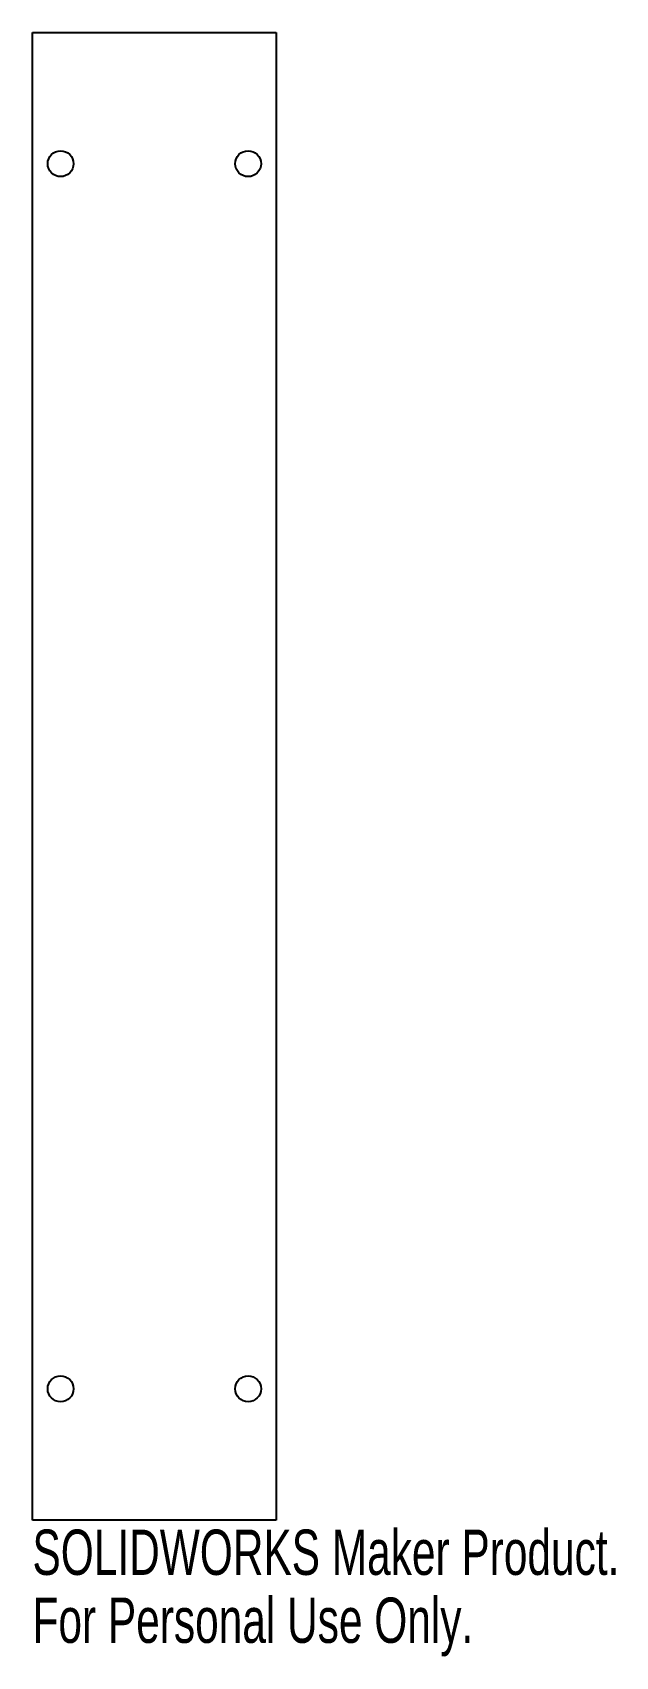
# Model space of a CAD drawing. Header units: millimetres. Extents: x -13 to 49, y -94 to 79.
import ezdxf

# ---------------------------------------------------------------- set-up
doc = ezdxf.new("R2010")
doc.units = ezdxf.units.MM
doc.styles.add('SLDTEXTSTYLE0', font='TXT', dxfattribs={"width": 0.7})

msp = doc.modelspace()

# ---------------------------------------------------------------- linework, layer by layer
at = {"color": 7, "linetype": 'Continuous', "lineweight": 25}
for p, q in [((-13, -79.35), (-13, 79.35)), ((-13, 79.35), (13, 79.35)), ((13, 79.35), (13, -79.35)), ((13, -79.35), (-13, -79.35))]:
    msp.add_line(p, q, dxfattribs=at)
for centre in [(-10, 65.35), (10, 65.35), (-10, -65.35), (10, -65.35)]:
    msp.add_circle(centre, 1.38, dxfattribs=at)

# ---------------------------------------------------------------- texts
at = {"color": 7, "linetype": 'Continuous', "char_height": 4.8336, "attachment_point": 1, "style": 'SLDTEXTSTYLE0'}
for s, insert in [('SOLIDWORKS Maker Product.', (-13, -80.37)), ('For Personal Use Only.', (-13, -87.62))]:
    msp.add_mtext(s, dxfattribs=dict(at, insert=insert))

doc.saveas('drawing.dxf')
